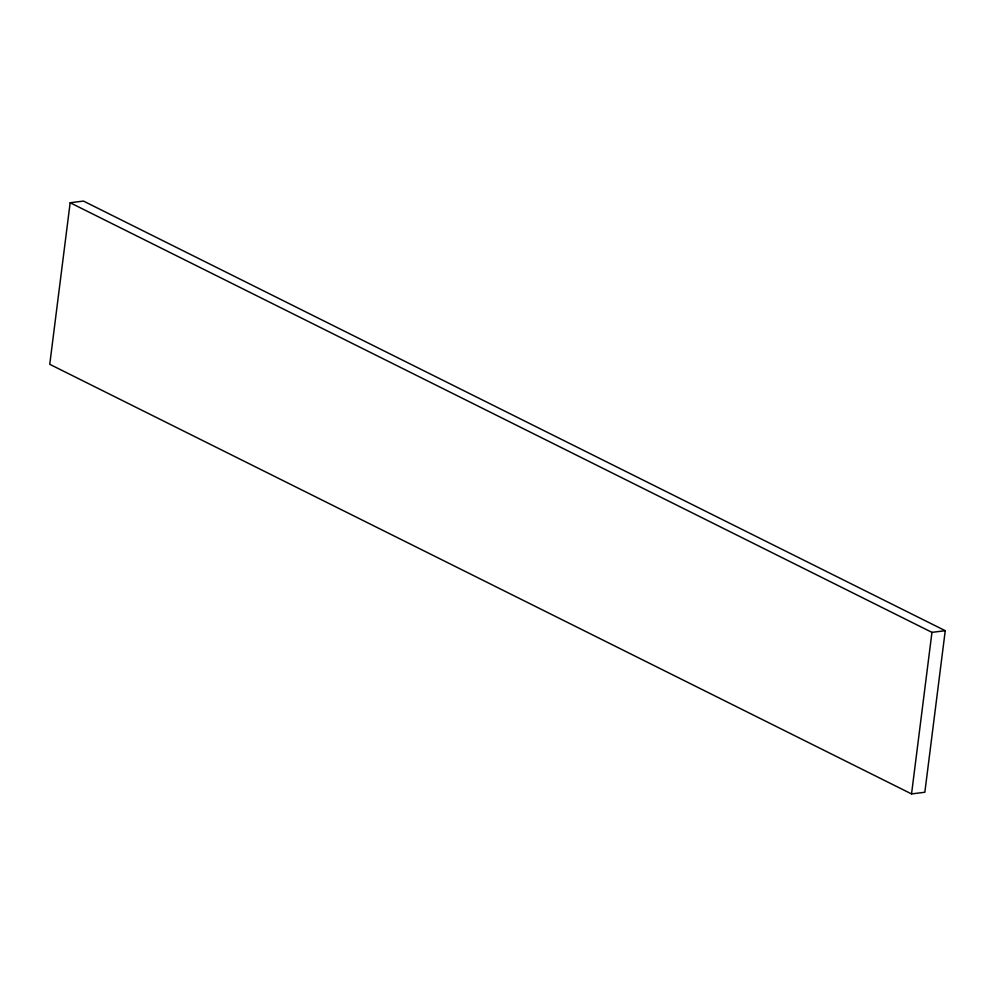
<?xml version="1.0" encoding="UTF-8"?>
<svg xmlns="http://www.w3.org/2000/svg" width="995" height="995" viewBox="0 0 995 995"><rect width="100%" height="100%" fill="white"/><g stroke="black" fill="none" stroke-linecap="round" stroke-linejoin="round"><path stroke-width="1.49" d="M70.16 202.744L49.75 364.307L911.544 793.923L924.84 792.256L945.25 630.693L83.456 201.077L70.16 202.744L931.954 632.36L945.25 630.693M911.544 793.923L931.954 632.36"/></g></svg>
